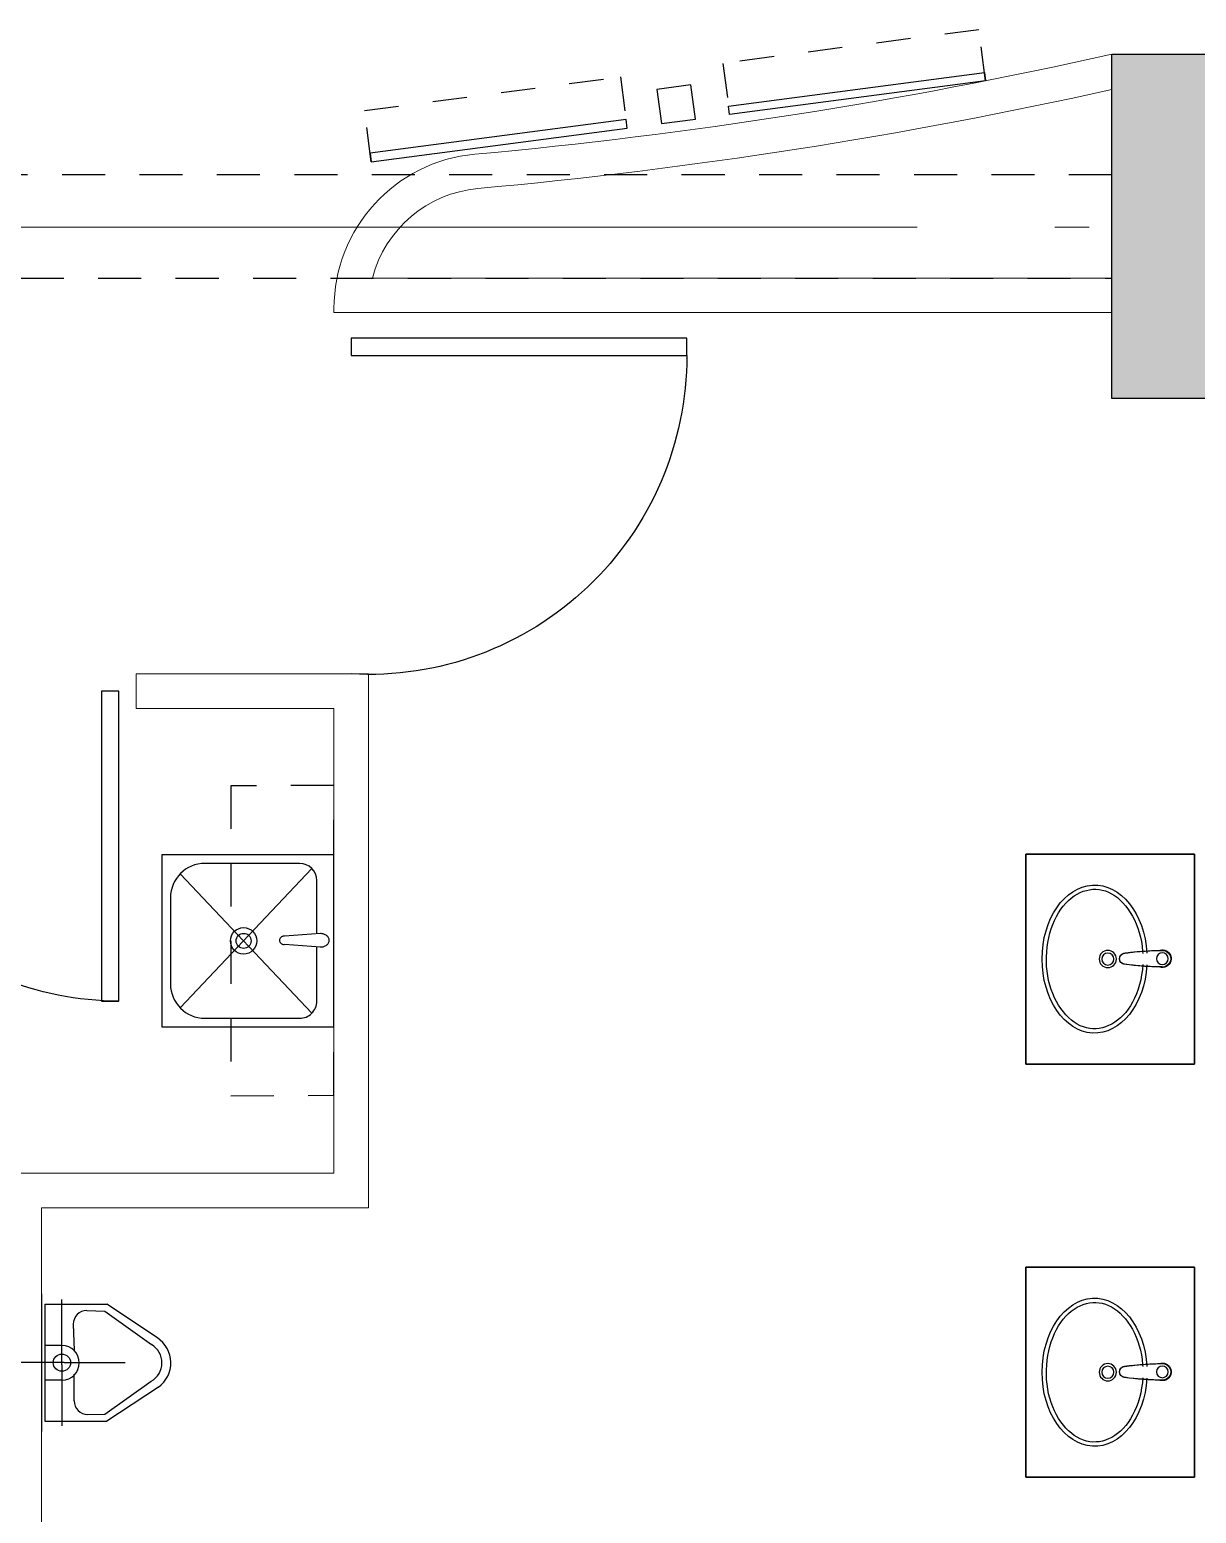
# Model space of a CAD drawing. Header units: metres. Extents: x -22 to 564, y 0 to 143.
# Drawn here: x 315.964 to 319.354, y 37.138 to 41.446 of the extents above; entities that cross this region are included whole.
import ezdxf

# ---------------------------------------------------------------- set-up
doc = ezdxf.new("R2010")
doc.units = ezdxf.units.M
for name, pattern in [('EJES630', [6.3, 5.5, -0.4, 0, -0.4]), ('XREF 3N NEURO-ONCOLOGIA$0$HIDDE100', [0.16, 0.1, -0.06]), ('XREF 3N NEURO-ONCOLOGIA$0$HIDDEN2', [0.1875, 0.125, -0.0625])]:
    doc.linetypes.add(name, pattern=pattern)
doc.layers.add('EJES', color=11, linetype='EJES630', lineweight=0)
doc.layers.add('XREF 3N NEURO-ONCOLOGIA$0$MUROS DE TABLAROCA', color=150, linetype='Continuous', lineweight=13)
for name, color, linetype in [('XREF 3N NEURO-ONCOLOGIA$0$-CG-M-WALL', 7, 'Continuous'), ('XREF 3N NEURO-ONCOLOGIA$0$COLUMNAS', 6, 'Continuous'), ('XREF 3N NEURO-ONCOLOGIA$0$CONTRAVENTEOS', 6, 'XREF 3N NEURO-ONCOLOGIA$0$HIDDEN2'), ('XREF 3N NEURO-ONCOLOGIA$0$MOBILIARIO', 161, 'Continuous'), ('XREF 3N NEURO-ONCOLOGIA$0$MOBILIARIO FIJO', 40, 'Continuous'), ('XREF 3N NEURO-ONCOLOGIA$0$PUERTAS', 253, 'Continuous')]:
    doc.layers.add(name, color=color, linetype=linetype)

# ---------------------------------------------------------------- blocks, each defined once
blk = doc.blocks.new('XREF 3N NEURO-ONCOLOGIA$0$C-1')
at = {"layer": 'XREF 3N NEURO-ONCOLOGIA$0$-CG-M-WALL', "true_color": 0x636466}
h = blk.add_hatch(color=251, dxfattribs=at)
h.dxf.hatch_style = 1
h.paths.add_polyline_path([(-0.5, -0.5), (-0.5, 0.5), (0.5, 0.5), (0.5, -0.5)])
blk.add_lwpolyline([(-0.5, -0.5), (-0.5, 0.5), (0.5, 0.5), (0.5, -0.5)], close=True)
blk = doc.blocks.new('XREF 3N NEURO-ONCOLOGIA$0$TARJA VERTEDERO')
for p, q in [((0.25, 0), (-0.25, 0)), ((0.25, -0.5), (0.25, 0)), ((-0.25, 0), (-0.25, -0.5)), ((0.125, -0.025), (-0.125, -0.025)), ((-0.2099, -0.4358), (0.1949, -0.0535)), ((0.2099, -0.4358), (-0.1949, -0.0535)), ((-0.225, -0.125), (-0.225, -0.4)), ((0.225, -0.4), (0.225, -0.125)), ((-0.0179, -0.4604), (-0.0107, -0.3565)), ((0.021, -0.4604), (0.0138, -0.3565)), ((-0.175, -0.45), (-0.0169, -0.45)), ((0.02, -0.45), (0.175, -0.45)), ((-0.25, -0.5), (0.25, -0.5))]:
    blk.add_line(p, q)
for radius in [0.0384, 0.0218]:
    blk.add_circle((0, -0.2375), radius)
for centre, radius, start, end in [((-0.125, -0.125), 0.1, 90.0002, 180.0002), ((0.125, -0.125), 0.1, 0.0002, 90.0002), ((0.0023, -0.3538), 0.0124, 115.1266, 138.5495), ((0.0015, -0.3522), 0.0107, 90.0002, 115.1266), ((0.0015, -0.3522), 0.0107, 64.8738, 90.0002), ((0.0008, -0.3538), 0.0124, 41.4509, 64.8738), ((0.0052, -0.3554), 0.0159, 159.9062, 180.0002), ((0.0034, -0.3548), 0.0139, 138.5495, 159.9062), ((-0.0003, -0.3548), 0.0139, 20.0942, 41.4509), ((-0.0022, -0.3554), 0.0159, 0.0002, 20.0942), ((-0.175, -0.4), 0.05, 180.0002, 270.0002), ((0.175, -0.4), 0.05, 270.0002, 0.0002), ((0.0165, -0.4604), 0.0344, 180.0002, 197.261), ((0.0092, -0.4627), 0.0267, 197.261, 216.875), ((-0.0061, -0.4627), 0.0267, 323.1254, 342.7394), ((-0.0134, -0.4604), 0.0344, 342.7394, 0.0002), ((0.0045, -0.4662), 0.0209, 216.875, 241.0933), ((0.0015, -0.4716), 0.0147, 241.0933, 270.0002), ((0.0015, -0.4716), 0.0147, 270.0002, 298.9071), ((-0.0014, -0.4662), 0.0209, 298.9071, 323.1254)]:
    blk.add_arc(centre, radius, start, end)
blk = doc.blocks.new('XREF 3N NEURO-ONCOLOGIA$0$A$C61bd84aa')
for p, q in [((0.1241, 0.2), (0.1241, -0.2)), ((0.1838, 0.0063), (0.1838, 0.1838)), ((0.1341, 0.17), (0.3141, 0.17)), ((0.1341, 0.17), (0.1341, -0.17)), ((0.2565, 0.1516), (0.3081, 0.15)), ((0.3081, 0.15), (0.4439, 0.0524)), ((0.4611, 0.072), (0.3141, 0.17)), ((0.2168, 0.1119), (0.219, 0.0357)), ((0.1841, 0.05), (0.1341, 0.05)), ((0.1775, 0), (0, 0)), ((0.19, 0), (0.1775, 0)), ((0.1838, -0.0062), (0.1838, 0.0063)), ((0.19, 0), (0.3675, 0)), ((0.1838, -0.0062), (0.1838, -0.1837)), ((0.219, -0.1108), (0.219, -0.0334)), ((0.1841, -0.0511), (0.1341, -0.0511)), ((0.3081, -0.15), (0.443, -0.054)), ((0.4641, -0.071), (0.3141, -0.17)), ((0.1341, -0.17), (0.3141, -0.17)), ((0.2587, -0.1505), (0.3081, -0.15))]:
    blk.add_line(p, q)
blk.add_circle((0.1837, 0), 0.025)
for centre, radius, start, end in [((0.2565, 0.1119), 0.0397, 89.9998, 179.9998), ((0.4131, -0.0005), 0.087, 305.9095, 56.5066), ((0.2587, -0.1108), 0.0397, 179.9998, 269.9998)]:
    blk.add_arc(centre, radius, start, end)
at = {"linetype": 'Continuous'}
for centre, major_axis, ratio, start_param, end_param in [((0.1838, -0.0005), (0, 0.0505), 0.99995, 3.149358, 6.275576), ((0.4131, -0.0005), (0.0433, 0.0433), 1, 4.437475, 6.540505)]:
    blk.add_ellipse(centre, major_axis=major_axis, ratio=ratio, start_param=start_param, end_param=end_param, dxfattribs=at)
blk = doc.blocks.new('XREF 3N NEURO-ONCOLOGIA$0$P100')
blk.add_lwpolyline([(-0.925, -0.975), (-0.975, -0.975), (-0.975, 0), (-0.925, 0), (-0.925, -0.975, 0.430577), (0, 0, 0.430577)], format="xyb")
blk = doc.blocks.new('XREF 3N NEURO-ONCOLOGIA$0$XR-02$0$LAVABO.NORMATIVO')
at = {"layer": 'XREF 3N NEURO-ONCOLOGIA$0$MOBILIARIO FIJO'}
for p, q in [((-0.305, -0.49), (-0.305, 0)), ((-0.305, 0), (0.305, 0)), ((0.305, 0), (-0.305, 0)), ((-0.305, 0), (-0.305, -0.49)), ((0.305, -0.49), (0.305, 0)), ((0.305, 0), (0.305, -0.49)), ((0.305, -0.49), (-0.305, -0.49)), ((-0.305, -0.49), (0.305, -0.49))]:
    blk.add_line(p, q, dxfattribs=at)
at = {"layer": 'XREF 3N NEURO-ONCOLOGIA$0$MOBILIARIO FIJO', "linetype": 'ByBlock'}
for p, q in [((-0.0227, -0.0847), (-0.0234, -0.087)), ((-0.0216, -0.0822), (-0.0227, -0.0847)), ((-0.0202, -0.0798), (-0.0216, -0.0822)), ((-0.0191, -0.0783), (-0.0202, -0.0798)), ((-0.0172, -0.0761), (-0.0191, -0.0783)), ((-0.0151, -0.0741), (-0.0172, -0.0761)), ((-0.0135, -0.073), (-0.0151, -0.0741)), ((-0.0112, -0.0715), (-0.0135, -0.073)), ((-0.0091, -0.0705), (-0.0112, -0.0715)), ((-0.0068, -0.0696), (-0.0091, -0.0705)), ((-0.0048, -0.069), (-0.0068, -0.0696)), ((-0.0037, -0.0688), (-0.0048, -0.069)), ((-0.0023, -0.0686), (-0.0037, -0.0688)), ((-0.0007, -0.0684), (-0.0023, -0.0686)), ((0.001, -0.0684), (-0.0007, -0.0684)), ((0.0022, -0.0684), (0.001, -0.0684)), ((0.0031, -0.0685), (0.0022, -0.0684)), ((0.0044, -0.0686), (0.0031, -0.0685)), ((0.0064, -0.0689), (0.0044, -0.0686)), ((0.0074, -0.0692), (0.0064, -0.0689)), ((0.0089, -0.0696), (0.0074, -0.0692)), ((0.0104, -0.0702), (0.0089, -0.0696)), ((0.012, -0.0709), (0.0104, -0.0702)), ((0.0135, -0.0717), (0.012, -0.0709)), ((0.015, -0.0726), (0.0135, -0.0717)), ((0.0161, -0.0734), (0.015, -0.0726)), ((0.0174, -0.0743), (0.0161, -0.0734)), ((0.0185, -0.0753), (0.0174, -0.0743)), ((0.0196, -0.0765), (0.0185, -0.0753)), ((0.0205, -0.0775), (0.0196, -0.0765)), ((0.0216, -0.0789), (0.0205, -0.0775)), ((0.0223, -0.08), (0.0216, -0.0789)), ((0.0229, -0.0809), (0.0223, -0.08)), ((0.0236, -0.0821), (0.0229, -0.0809)), ((0.0242, -0.0833), (0.0236, -0.0821)), ((0.0247, -0.0847), (0.0242, -0.0833)), ((0.0251, -0.0858), (0.0247, -0.0847)), ((0.0253, -0.0863), (0.0251, -0.0858)), ((-0.0243, -0.0921), (-0.0244, -0.0934)), ((-0.0244, -0.0934), (-0.0244, -0.0942)), ((-0.0244, -0.0942), (-0.0243, -0.0949)), ((-0.024, -0.0894), (-0.0243, -0.0921)), ((-0.0243, -0.0949), (-0.0243, -0.0955)), ((-0.0243, -0.0955), (-0.0243, -0.096)), ((-0.0243, -0.096), (-0.0242, -0.0966)), ((-0.0242, -0.0966), (-0.0241, -0.0974)), ((-0.0241, -0.0974), (-0.0239, -0.0984)), ((-0.0234, -0.087), (-0.024, -0.0894)), ((-0.0239, -0.0984), (-0.0238, -0.0992)), ((-0.0238, -0.0992), (-0.0236, -0.1)), ((-0.0236, -0.1), (-0.0234, -0.1008)), ((-0.0234, -0.1008), (-0.0231, -0.1015)), ((-0.0231, -0.1015), (-0.023, -0.1019)), ((-0.023, -0.1019), (-0.023, -0.1049)), ((-0.023, -0.1049), (-0.0228, -0.1112)), ((-0.0228, -0.1112), (-0.0227, -0.115)), ((-0.0227, -0.115), (-0.0225, -0.1194)), ((-0.0225, -0.1194), (-0.0223, -0.124)), ((-0.0223, -0.124), (-0.0221, -0.1293)), ((0.0241, -0.1299), (0.0243, -0.1254)), ((0.0243, -0.1254), (0.0246, -0.1195)), ((0.0246, -0.1195), (0.0248, -0.1123)), ((0.0248, -0.1123), (0.025, -0.1082)), ((0.025, -0.1082), (0.0251, -0.1019)), ((0.0251, -0.1019), (0.0257, -0.0997)), ((0.0251, -0.1019), (0.0251, -0.1019)), ((0.0257, -0.0876), (0.0253, -0.0863)), ((0.0259, -0.0887), (0.0257, -0.0876)), ((0.0257, -0.0997), (0.0262, -0.0967)), ((0.0262, -0.0904), (0.0259, -0.0887)), ((0.0264, -0.0923), (0.0262, -0.0904)), ((0.0262, -0.0967), (0.0264, -0.0945)), ((0.0264, -0.0945), (0.0264, -0.0923)), ((-0.0221, -0.1293), (-0.0218, -0.1342)), ((-0.0218, -0.1342), (-0.0215, -0.1396)), ((-0.0215, -0.1396), (-0.0213, -0.1434)), ((-0.0213, -0.1434), (-0.0211, -0.1459)), ((-0.0211, -0.1459), (-0.0209, -0.1491)), ((-0.0209, -0.1491), (-0.0206, -0.1522)), ((-0.0206, -0.1522), (-0.0204, -0.1555)), ((-0.0204, -0.1555), (-0.0201, -0.1589)), ((-0.0201, -0.1589), (-0.0196, -0.1649)), ((-0.0196, -0.1649), (-0.0189, -0.1721)), ((-0.0189, -0.1721), (-0.0181, -0.1789)), ((0.0208, -0.1735), (0.0214, -0.1673)), ((0.0214, -0.1673), (0.0222, -0.1578)), ((0.0222, -0.1578), (0.0226, -0.1532)), ((0.0226, -0.1532), (0.0229, -0.1491)), ((0.0229, -0.1491), (0.0233, -0.1442)), ((0.0233, -0.1442), (0.0238, -0.1353)), ((0.0238, -0.1353), (0.0241, -0.1299)), ((-0.0181, -0.1789), (-0.0169, -0.19)), ((-0.0169, -0.19), (-0.0157, -0.1988)), ((-0.0157, -0.1988), (-0.015, -0.204)), ((-0.015, -0.204), (-0.0149, -0.2046)), ((-0.0149, -0.2046), (-0.0147, -0.2056)), ((-0.0147, -0.2056), (-0.0145, -0.2063)), ((-0.0145, -0.2063), (-0.0143, -0.2071)), ((-0.0143, -0.2071), (-0.0138, -0.2082)), ((-0.0138, -0.2082), (-0.0133, -0.2094)), ((-0.0133, -0.2094), (-0.0126, -0.2105)), ((-0.0126, -0.2105), (-0.0117, -0.2117)), ((-0.0117, -0.2117), (-0.0102, -0.2135)), ((-0.0102, -0.2135), (-0.0089, -0.2146)), ((-0.0089, -0.2146), (-0.0077, -0.2154)), ((-0.0077, -0.2154), (-0.0065, -0.2161)), ((0.0088, -0.216), (0.0106, -0.2149)), ((0.0106, -0.2149), (0.0116, -0.214)), ((0.0116, -0.214), (0.0128, -0.2129)), ((0.0128, -0.2129), (0.014, -0.2114)), ((0.014, -0.2114), (0.0152, -0.2097)), ((0.0152, -0.2097), (0.0162, -0.2076)), ((0.0162, -0.2076), (0.0167, -0.2057)), ((0.0167, -0.2057), (0.017, -0.2046)), ((0.017, -0.2046), (0.0173, -0.2024)), ((0.0173, -0.2024), (0.0176, -0.2004)), ((0.0176, -0.2004), (0.0179, -0.1983)), ((0.0179, -0.1983), (0.0182, -0.196)), ((0.0182, -0.196), (0.0184, -0.194)), ((0.0184, -0.194), (0.0187, -0.1919)), ((0.0187, -0.1919), (0.0189, -0.19)), ((0.0189, -0.19), (0.0191, -0.1882)), ((0.0191, -0.1882), (0.0195, -0.185)), ((0.0195, -0.185), (0.0198, -0.1825)), ((0.0198, -0.1825), (0.02, -0.1804)), ((0.02, -0.1804), (0.0208, -0.1735)), ((-0.0065, -0.2161), (-0.0048, -0.2169)), ((-0.0048, -0.2169), (-0.0035, -0.2173)), ((-0.0035, -0.2173), (-0.002, -0.2177)), ((-0.002, -0.2177), (-0.0008, -0.2179)), ((-0.0008, -0.2179), (0.0008, -0.218)), ((0.0008, -0.218), (0.0027, -0.2179)), ((0.0027, -0.2179), (0.0037, -0.2177)), ((0.0037, -0.2177), (0.0056, -0.2173)), ((0.0056, -0.2173), (0.0072, -0.2168)), ((0.0072, -0.2168), (0.0088, -0.216))]:
    blk.add_line(p, q, dxfattribs=at)
at = {"layer": 'XREF 3N NEURO-ONCOLOGIA$0$MOBILIARIO FIJO', "linetype": 'Continuous'}
blk.add_circle((0.001, -0.0938), 0.0171, dxfattribs=at)
at = {"layer": 'XREF 3N NEURO-ONCOLOGIA$0$MOBILIARIO FIJO'}
for radius in [0.025, 0.0175]:
    blk.add_circle((0, -0.2523), radius, dxfattribs=at)
at = {"layer": 'XREF 3N NEURO-ONCOLOGIA$0$MOBILIARIO FIJO', "linetype": 'Continuous'}
for centre, radius, start, end in [((0.001, -0.0938), 0.0254, 0, 198.6555), ((0.001, -0.0938), 0.0242, 359.5329, 180.4671), ((0.8216, -0.0871), 0.8447, 180.4671, 187.9569), ((-0.8195, -0.0871), 0.8447, 352.0431, 359.5329), ((0.0011, -0.0938), 0.0254, 341.3375, 0.0036), ((0.001, -0.2018), 0.0162, 187.9569, 352.0431)]:
    blk.add_arc(centre, radius, start, end, dxfattribs=at)
at = {"layer": 'XREF 3N NEURO-ONCOLOGIA$0$MOBILIARIO FIJO'}
blk.add_ellipse((0, -0.2907), major_axis=(-0.215, 0), ratio=0.709302, start_param=4.791428, end_param=10.916607, dxfattribs=at)
blk.add_open_spline([(-0.0163, -0.1507), (-0.0558, -0.153), (-0.0942, -0.1635), (-0.1837, -0.2123), (-0.2121, -0.2654), (-0.1879, -0.3629), (-0.1336, -0.4082), (0.0089, -0.4403), (0.0926, -0.4256), (0.1966, -0.3523), (0.2151, -0.2979), (0.1733, -0.2026), (0.1106, -0.1621), (0.0301, -0.1518), (0.0232, -0.1511), (0.0163, -0.1507)], degree=3, knots=[4.791428, 4.791428, 4.791428, 4.791428, 5.367357, 5.367357, 6.457084, 6.457084, 7.54681, 7.54681, 8.636537, 8.636537, 9.726264, 9.726264, 10.81599, 10.81599, 10.916607, 10.916607, 10.916607, 10.916607], dxfattribs=at)
blk = doc.blocks.new('XREF 3N NEURO-ONCOLOGIA')
at = {"layer": 'XREF 3N NEURO-ONCOLOGIA$0$CONTRAVENTEOS', "elevation": 0}
blk.add_lwpolyline([(8.758, 18.1201), (8.758, 24.4401), (8.458, 24.4401), (8.458, 18.1201)], close=True, dxfattribs=at)
at = {"layer": 'XREF 3N NEURO-ONCOLOGIA$0$MOBILIARIO', "linetype": 'XREF 3N NEURO-ONCOLOGIA$0$HIDDEN2', "elevation": 0}
blk.add_lwpolyline([(6.983, 20.6801), (6.083, 20.6801), (6.0846, 20.3801), (6.9846, 20.3801)], close=True, dxfattribs=at)
at = {"layer": 'XREF 3N NEURO-ONCOLOGIA$0$MOBILIARIO FIJO', "linetype": 'XREF 3N NEURO-ONCOLOGIA$0$HIDDE100', "ltscale": 0.75, "elevation": 0}
for points in [[(8.7956, 20.2718), (8.9443, 20.2914), (9.0422, 19.5478), (8.8934, 19.5283)], [(9.0305, 18.4872), (9.1792, 18.5068), (9.0813, 19.2504), (8.9326, 19.2308)]]:
    blk.add_lwpolyline(points, dxfattribs=at)
at = {"layer": 'XREF 3N NEURO-ONCOLOGIA$0$MOBILIARIO FIJO', "elevation": 0}
for points in [[(8.7956, 20.2718), (8.8934, 19.5283), (8.9182, 19.5315), (8.8203, 20.2751)], [(8.9195, 19.33), (9.0187, 19.343), (9.0056, 19.4422), (8.9065, 19.4291)], [(9.0305, 18.4872), (8.9326, 19.2308), (8.9574, 19.2341), (9.0553, 18.4905)]]:
    blk.add_lwpolyline(points, close=True, dxfattribs=at)
at = {"layer": 'XREF 3N NEURO-ONCOLOGIA$0$MUROS DE TABLAROCA'}
for p, q in [((5.858, 22.6801), (5.858, 20.3801)), ((5.758, 21.2301), (2.008, 21.2301)), ((5.758, 21.2301), (5.758, 20.2801)), ((7.308, 20.9551), (7.208, 20.9551)), ((7.208, 20.9551), (7.208, 20.3801)), ((7.308, 20.9551), (7.308, 20.2801)), ((7.208, 20.3801), (5.858, 20.3801)), ((8.3693, 20.3801), (8.358, 20.3801)), ((8.358, 20.3801), (8.358, 18.1201)), ((7.308, 20.2801), (5.758, 20.2801)), ((8.458, 20.2686), (8.458, 18.1201))]:
    blk.add_line(p, q, dxfattribs=at)
for centre, radius, start, end in [((8.3693, 19.9301), 0.45, 5.2018, 90), ((8.3693, 19.9301), 0.35, 5.2018, 75.3237), ((23.1981, 21.2801), 14.5401, 185.20181, 192.55222), ((23.1981, 21.2801), 14.4401, 185.20181, 192.64058)]:
    blk.add_arc(centre, radius, start, end, dxfattribs=at)
at = {"layer": 'XREF 3N NEURO-ONCOLOGIA$0$PUERTAS', "elevation": 0}
blk.add_lwpolyline([(6.358, 21.0051), (7.258, 21.0051), (7.258, 21.0551), (6.358, 21.0551), (6.358, 21.0051, -0.414214), (7.258, 21.9051)], format="xyb", dxfattribs=at)
at = {"layer": 'XREF 3N NEURO-ONCOLOGIA$0$COLUMNAS'}
blk.add_blockref('XREF 3N NEURO-ONCOLOGIA$0$C-1', (8.608, 17.6201, 0), dxfattribs=at)
at = {"layer": 'XREF 3N NEURO-ONCOLOGIA$0$MOBILIARIO FIJO', "rotation": 270}
blk.add_blockref('XREF 3N NEURO-ONCOLOGIA$0$A$C61bd84aa', (5.308, 21.3542, 0), dxfattribs=at)
at = {"layer": 'XREF 3N NEURO-ONCOLOGIA$0$MOBILIARIO FIJO'}
blk.add_blockref('XREF 3N NEURO-ONCOLOGIA$0$TARJA VERTEDERO', (6.533, 20.8801, 0), dxfattribs=at)
at = {"layer": 'XREF 3N NEURO-ONCOLOGIA$0$MOBILIARIO FIJO', "xscale": -1, "rotation": 180.0001148145601}
for p in [(5.2802, 17.8798), (6.4802, 17.8798)]:
    blk.add_blockref('XREF 3N NEURO-ONCOLOGIA$0$XR-02$0$LAVABO.NORMATIVO', p, dxfattribs=at)
at = {"layer": 'XREF 3N NEURO-ONCOLOGIA$0$PUERTAS', "xscale": -1}
blk.add_blockref('XREF 3N NEURO-ONCOLOGIA$0$P100', (7.308, 20.3301, 0), dxfattribs=at)

msp = doc.modelspace()

# ---------------------------------------------------------------- block references
at = {"rotation": 90}
msp.add_blockref('XREF 3N NEURO-ONCOLOGIA', (337.2286, 32.2671), dxfattribs=at)

# ---------------------------------------------------------------- next in the draw order: linework, layer by layer
at = {"layer": 'EJES'}
msp.add_line((281.0427, 40.8728), (337.5516, 40.8728), dxfattribs=at)

doc.saveas('drawing.dxf')
